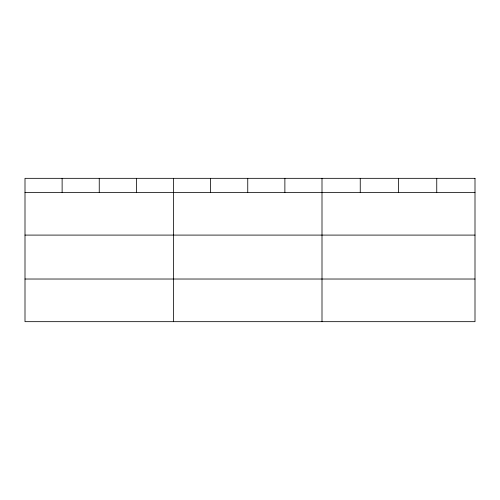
<?xml version="1.0" encoding="UTF-8"?>
<svg xmlns="http://www.w3.org/2000/svg" width="500" height="500" viewBox="0 0 500 500"><rect width="100%" height="100%" fill="white"/><g stroke="black" fill="none" stroke-linecap="round" stroke-linejoin="round"><path stroke-width="0.75" d="M25 192.45L475 192.45M25 235.094L475 235.094M25 279.025L475 279.025M436.75 178.331L436.75 192.45M398.5 178.331L398.5 192.45M360.25 178.331L360.25 192.45M322 178.331L322 321.669M284.875 178.331L284.875 192.45M247.75 178.331L247.75 192.45M210.625 178.331L210.625 192.45M173.5 178.331L173.5 321.669M136.375 178.331L136.375 192.45M99.25 178.331L99.25 192.45M62.125 178.331L62.125 192.45M475 178.331L25 178.331L25 321.669L475 321.669L475 178.331"/></g></svg>
